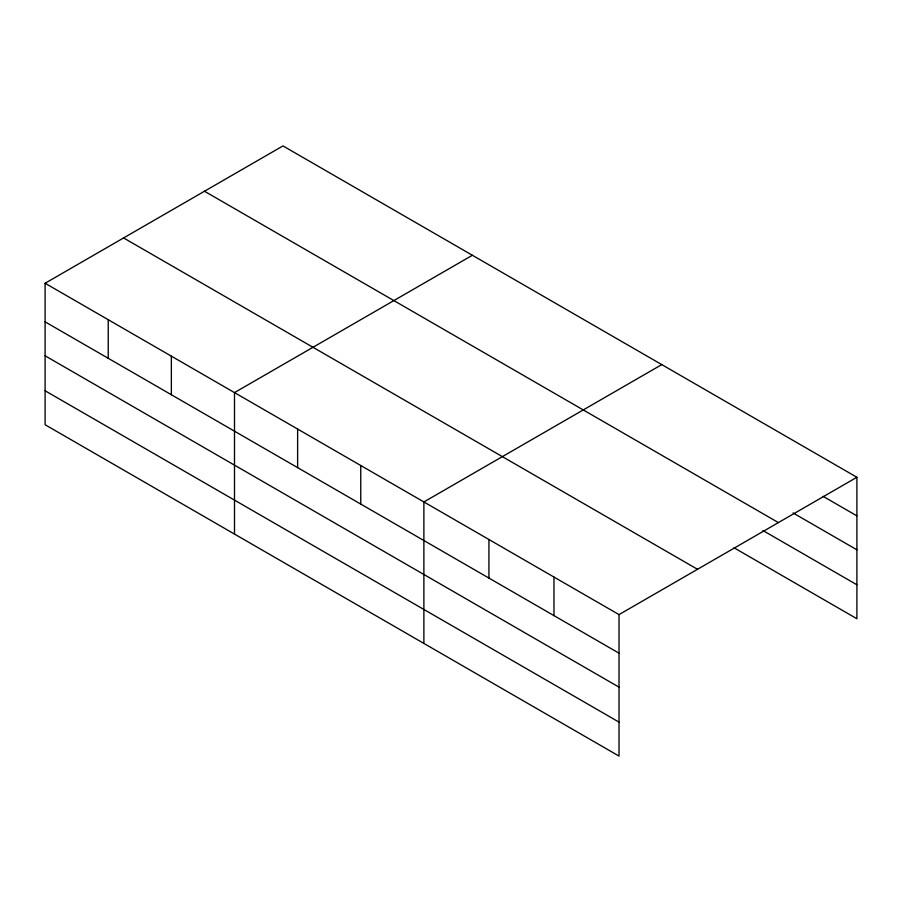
<?xml version="1.0" encoding="UTF-8"?>
<svg xmlns="http://www.w3.org/2000/svg" width="902" height="902" viewBox="0 0 902 902"><rect width="100%" height="100%" fill="white"/><g stroke="black" fill="none" stroke-linecap="round" stroke-linejoin="round"><path stroke-width="1.35" d="M45.1 283.262L619.02 614.612L619.02 756.079L45.1 424.729L45.1 283.262L282.98 145.921L856.9 477.271L856.9 618.738L734.036 547.796M472.377 255.266L234.497 392.607L234.497 534.074M661.764 364.611L423.884 501.952L423.884 643.419M619.02 614.612L856.9 477.271M823.176 496.382L856.9 515.854M793.061 512.945L856.9 549.803M204.483 191.247L778.403 522.596M762.945 530.534L856.9 584.778M123.597 237.948L697.517 569.297M45.1 321.845L619.02 653.183M45.1 355.794L619.02 687.144M45.1 390.769L619.02 722.119M553.975 577.066L553.975 615.638M488.929 539.509L488.929 578.081M360.755 465.511L360.755 504.083M297.626 429.059L297.626 467.631M171.357 356.166L171.357 394.738M108.229 319.714L108.229 358.286"/></g></svg>
